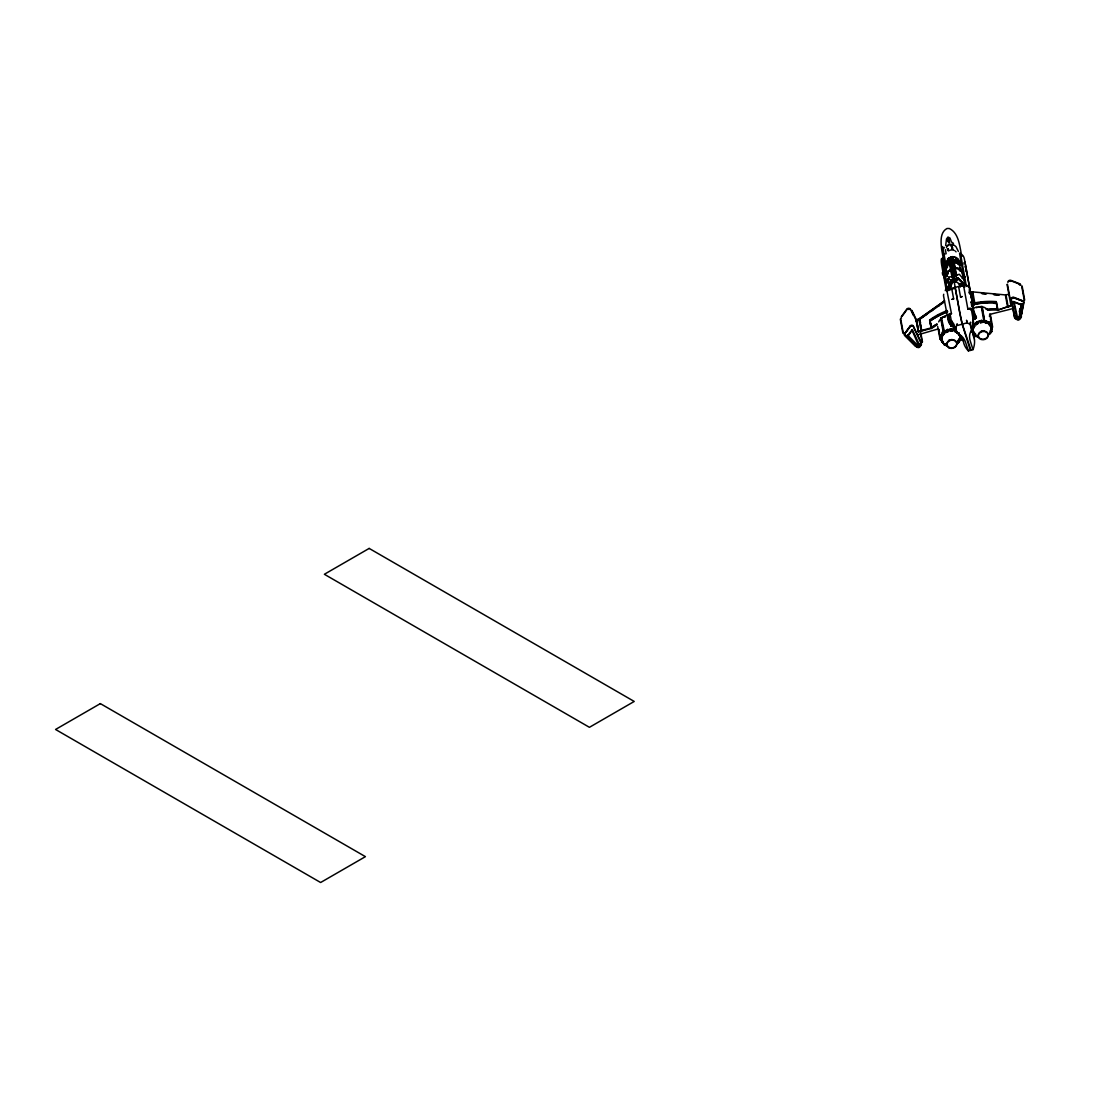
<?xml version="1.0" encoding="UTF-8"?>
<svg xmlns="http://www.w3.org/2000/svg" width="1111" height="1111" viewBox="0 0 1111 1111"><rect width="100%" height="100%" fill="white"/><g stroke="black" fill="none" stroke-linecap="round" stroke-linejoin="round"><path stroke-width="1.5" d="M977.694 336.536A9.957 8.138 -10.3 0 1 972.75 332.147L972.25 330.106A9.721 7.944 -10.3 0 1 978.86 321.579L983.832 321.051L981.277 306.303L981.18 307.303M940.975 337.064L940.975 336.522A5.472 4.472 -10.8 0 1 941.225 335.453L941.114 335.453A3.736 3.055 -10.8 0 0 940.781 336.522L940.795 337.077M991.151 327.926L991.04 327.912A5.472 4.222 14.5 0 1 991.206 329.967L991.318 329.981A3.736 2.889 14.5 0 0 991.151 327.926A11.679 6.666 -17.9 0 0 991.304 326.134A5.472 4.472 -9.9 0 1 991.359 326.801L991.415 327.148A11.471 6.541 -17.9 0 1 991.276 328.953L991.47 328.953A11.638 6.652 -17.9 0 0 991.623 327.176L991.554 326.787A3.736 3.055 -9.9 0 0 991.387 326.079A9.985 8.166 -10.3 0 0 986.346 321.579L984.568 321.176L982.235 306.455L981.749 307.428M975.639 334.05A9.443 7.721 -10.3 0 1 972.958 330.856A11.638 6.666 -17.9 0 1 972.25 329.314L972.472 327.995M941.586 334.508A9.443 7.721 -10.3 0 0 941.1 336.522L940.781 336.897M955.474 281.375L957.126 278.056L955.571 281.666M950.655 289.721L950.266 287.596L952.683 282.138L955.877 281.583L957.863 278.097L954.307 278.861L957.793 277.958L964.251 284.68M984.777 320.357L984.929 320.662A11.679 2.694 -80.5 0 1 985.165 322.621A5.472 3.541 -2.1 0 1 987.429 323.426L987.485 323.357A11.082 2.555 -80.5 0 0 987.276 321.607M941.045 318.301L943.919 332.397L942.683 333.647A9.985 8.166 -10.3 0 0 941.142 339.841L944.406 344.757L940.67 339.938A10.485 8.582 -10.3 0 1 942.267 333.439L943.35 331.661A3.736 3.055 -10.7 0 0 942.697 332.189M949.822 270.376L949.211 270.834A7.305 5.972 -10.3 0 0 947.086 274.25L947.127 276.32A3.139 0.875 87.2 0 1 947.114 273.737A7.194 5.888 -10.3 0 1 949.211 270.362L950.474 269.168M983.832 321.051L983.777 319.662M948.433 242.462C950.016 243.226 946.989 237.573 948.502 240.781M941.045 337.605L941.225 335.453M948.433 261.557L949.419 260.738L948.863 263.515L949.877 262.779L948.433 261.557L948.863 263.515M946.03 267.043L945.794 268.945L945.628 264.737L947.711 261.46L948.572 261.932M946.253 262.738L948.141 258.488L951.322 256.78A13.429 1.819 68.5 0 0 951.21 258.266M946.336 263.168L948.211 258.919L951.21 257.294L950.655 258.349M991.123 331.995L989.387 334.008M952.558 329.398A11.679 2.708 -80.6 0 1 952.696 331.12L952.683 331.189A5.472 3.527 -2.2 0 0 950.086 331.106L950.099 331.022A11.193 2.597 -80.6 0 0 949.933 329.189M961.279 270.223L960.64 269.279M948.6 250.433L947.669 250.003L948.211 250.808M960.973 336.48L960.223 339.883L963.237 340.48L962.487 338.23L962.918 340.633M954.696 263.876L953.974 263.376L956.821 275.5M1019.315 311.969L1019.884 308.566M1021.398 303.692L1019.273 316.135A1.611 1.319 -10.3 0 1 1016.329 316.538L1016.162 316.177M1021.62 304.872L1019.231 318.885L1017.968 319.51L1014.01 301.595M1022.217 304.845L1019.801 319.01A1.611 1.319 -10.3 0 1 1016.843 319.399A3.569 2.916 -10.3 0 1 1014.454 317.343L1011.107 299.442A2.125 1.722 -10.3 0 1 1013.843 297.692L1022.467 301.039M1023.12 303.456L1021.037 315.76A3.319 2.708 -10.3 0 1 1020.523 317.135M1021.12 316.246L1023.634 302.289A1.861 1.514 -10.3 0 0 1022.773 300.998L1022.981 300.928A2.18 1.778 -10.3 0 1 1023.981 302.442L1020.981 316.941A3.264 2.653 -10.3 0 1 1018.593 318.885M981.138 306.608L976.263 307.122A9.485 7.749 -10.3 0 0 974.028 308.15M984.596 321.079L981.846 307.178M953.655 325.509L952.238 325.745L950.322 315.441M953.238 261.668L954.655 260.918L955.016 261.807L953.724 261.724L953.752 259.557L955.016 261.807M962.209 272.487L962.362 272.778A2.666 1.055 61.3 0 0 961.584 270.945A2.194 0.861 61.3 0 1 962.168 272.362L962.834 275.5L962.32 272.709A3.139 1.236 61.3 0 0 960.904 269.931A7.194 5.888 -10.3 0 0 957.14 268.168C952.391 268.543 955.71 259.418 953.321 260.682M944.864 269.806L943.253 264.612A8.221 8.013 -52.9 0 1 942.933 260.849L943.753 258.002L942.378 258.932A47.079 5.638 69.8 0 0 942.683 265.237L947.211 290.221M946.78 267.32L946.947 268.029L947.655 266.487M951.572 325.162L952.183 323.87M951.224 326.328L952.863 323.523M972.222 328.189L972.444 327.828A5.472 4.458 -9.1 0 0 972.361 328.731L972.361 328.898A5.472 4.472 -10.8 0 0 972.444 329.439M971.694 305.025L972.181 304.15M943.822 248.461L944.253 247.35M958.543 340.73L958.571 340.952A11.638 3.972 48.7 0 1 958.543 342.355L958.39 342.244A11.471 3.902 48.7 0 0 958.418 340.869L958.571 340.16A5.472 4.43 -11 0 0 958.946 339.48L958.501 340.563A3.736 3.069 -10 0 1 958.237 340.869M958.571 340.16L958.682 339.994A5.472 4.486 -10 0 0 958.946 339.48L959.015 339.855M948.905 290.568L950.266 287.596M954.252 276.125L948.738 277.167L946.239 284.513L947.266 290.138L951.363 279.555L951.683 280.625L947.475 290.346A4.222 2.444 -25.1 0 0 947.252 291.388L947.28 291.596M942.322 259.155L943.753 258.002M1013.44 301.956L1021.884 305.247M991.831 331.106A1.944 0.986 22.3 0 1 991.512 331.758L991.304 325.981M991.512 331.745L991.776 325.829A10.485 8.582 -10.3 0 0 986.568 321.204L984.721 320.787M947.058 289.485L951.155 279.791L954.599 278.861L954.863 279.764L951.683 280.625M951.266 279.791L947.586 290.124M951.946 248.892L952.946 249.35L952.127 248.85M945.655 266.362L946.058 268.598M946.516 264.404L947.377 264.626M946.711 263.96L947.127 266.209M947.905 263.432L946.989 263.363L947.836 263.571M948.169 262.821L947.322 262.613L947.641 264.029M947.586 262.015C949.238 267.265 946.03 261.349 948.447 262.224M978.235 337.036A3.736 3.472 -27.5 0 1 976.958 336.327L977.013 336.216A11.082 2.583 -80.5 0 1 976.694 335.397M947.252 289.374L950.891 285.819L947.155 289.652A4.222 2.444 -25.1 0 0 946.919 290.707L951.474 313.677A4.75 3.819 -10.8 0 0 949.877 314.649L948.669 317.482L952.071 325.023L951.085 325.384C947.725 323.523 945.642 312.163 951.474 313.677M914.978 345.84L904.576 335.425A2.18 1.778 -10.5 0 1 904.507 333.647L904.757 333.592A1.861 1.514 -10.5 0 0 904.812 335.119L915.728 346.007A3.264 2.653 -10.5 0 0 918.88 346.424M949.53 242.254L948.808 239.823L948.169 240.934L947.641 240.129L948.391 240.545M957.488 260.002L955.418 259.335L955.404 260.432M971.222 308.775L973.375 320.593A47.967 26.47 9.4 0 1 971.569 329.273L969.806 334.105A21.428 17.54 -10.3 0 0 970.07 340.383L973 349.632L970.375 350.382L962.168 324.204A48.106 2.791 74.9 0 1 959.696 312.622L955.085 287.374L961.39 285.819L964.931 286.874M951.544 325.023L952.071 324.315M947.364 345.952L945.03 345.16L947.53 345.577M944.781 344.549L944.85 344.452A11.568 5.361 -52.2 0 1 944.336 343.521M946.905 345.563L946.975 345.465A11.082 5.124 -52.2 0 1 946.669 344.993A11.193 5.18 -52.2 0 0 946.919 345.563A3.736 3.291 -37.4 0 1 944.781 344.549M958.849 264.015L959.501 263.265A3.833 1.292 -69.5 0 1 959.96 263.96M972.028 305.025L973.875 304.733M954.835 260.835L953.557 260.738L952.419 257.044L950.599 257.558L954.571 279.583L958.001 278.611L955.877 281.583L954.168 281.75L959.821 312.58A48.106 3.208 74.2 0 0 962.334 324.148L971.028 350.201L968.403 350.909A51.189 29.289 -17.4 0 1 963.681 342.868L963.237 340.48M957.571 263.557L959.015 264.682M901.729 316.107L906.937 308.941A2.166 1.764 -10.5 0 1 910.34 309.011L913.339 315.316M902.021 316.399L906.923 309.608A1.847 1.514 -10.5 0 1 910.103 309.33M910.048 326.12L905.146 332.911A1.736 1.417 -10.5 0 0 904.937 334.647L917.367 347.299A1.611 1.319 -10.5 0 0 920.061 346.132L912.312 329.495L906.909 336.702M904.979 333.494L910.187 326.328A2.125 1.722 -10.5 0 1 913.506 326.398L921.38 343.049A3.569 2.916 -10.5 0 1 915.547 346.382M912.464 329.911L907.423 336.855M947.086 291.138L949.849 288.804L955.21 287.346L955.474 288.11L950.377 289.485L949.988 287.346M991.401 331.883A1.972 0.833 37.9 0 1 991.165 332.453L987.735 335.814M985.11 322.69L985.165 322.621A3.736 2.416 -2.1 0 1 987.485 323.357M904.701 333.828L910.103 326.662A1.805 1.472 -10.5 0 1 913.409 326.731L921.047 342.966A3.264 2.653 -10.5 0 1 919.644 346.09M946.822 265.265L948.114 263.71L947.711 261.46M947.211 271.653L946.544 270.334L945.947 271.695M951.585 279.805L954.599 278.861M955.835 260.71L956.418 260.099L955.974 260.807L957.571 261.807L958.307 261.279M956.418 261.071C957.918 258.988 957.46 266.071 957.14 260.557M955.807 262.682L956.252 261.974M956.988 261.446L957.724 260.918L957.988 263.071M956.238 262.96L956.974 262.432L956.39 263.043L955.849 259.724M958.154 262.182L959.46 262.015L958.876 262.64M959.14 264.793L959.876 264.265L959.279 264.876M957.418 259.974L960.473 262.529L959.46 263.001L960.043 262.39L959.723 265.154L959.307 262.904L960.043 262.39L959.862 265.251M976.194 335.466L974.041 337.494L974.472 339.897M941.822 318.454L941.586 318.301M951.183 326.079L952.613 324.551M954.738 329.356L954.71 329.661A11.193 5.194 -52.2 0 1 954.738 331.453L954.682 331.522A5.472 3.805 7.2 0 1 956.835 332.689L956.904 332.62A11.679 5.43 -52.2 0 0 956.974 331.564M972.417 304.456L972.306 305.872M973.861 305.511L972.625 305.872M973.805 324.009L974.125 324.245A11.082 5.833 18 0 0 974.861 325.954A5.472 3.958 -31.2 0 0 973.722 328.023L973.625 327.995A3.736 2.708 -31.2 0 1 974.75 325.926L974.861 325.954M973.319 332.189L973.347 331.745A5.472 4.472 -10.8 0 0 973.708 332.383L974.014 333.064A11.471 5.333 -52.2 0 0 974.639 334.411L974.486 334.536A11.638 5.402 -52.2 0 1 973.847 333.175L973.93 332.675A5.472 4.444 -9.4 0 1 973.347 331.745L973.417 332.078A11.082 5.152 -52.2 0 0 974.028 333.425L973.93 333.508A3.736 3.291 -37.4 0 0 975.402 335.272L975.5 335.203A11.568 5.374 -52.2 0 1 974.861 333.842L973.458 332.3A3.736 3.041 -9.4 0 0 973.778 332.772M949.488 263.071L950.252 262.488L949.363 262.821L951.919 276.847M963.848 287.013L963.806 286.819A4.222 2.5 -10.9 0 0 963.209 285.999C960.043 282.319 967.07 284.402 968.292 286.735A9.499 5.611 -10.9 0 1 969.681 288.957M960.39 268.084L959.932 266.64L959.307 268.015M921.783 330.981L919.394 318.663L944.336 300.956M944.572 300.998L919.394 318.663M920.422 322.884L919.658 319.329L926.755 314.441M930.754 311.469L939.226 305.581M916.478 321.412L923.241 316.691M926.018 314.76L932.934 309.927M938.476 306.067L944.003 302.206M960.987 254.794L959.598 253.627L960.335 252.794L966.403 286.43M942.225 340.924L942.614 341.341A5.472 4.472 -9 0 1 941.906 340.466L941.795 340.883A11.638 6.652 -17.9 0 0 942.559 342.466L942.725 342.355A11.471 6.541 -17.9 0 1 941.975 340.855L941.906 340.466A5.472 4.472 -10.8 0 1 941.475 339.466A3.736 3.069 -10.8 0 0 941.725 340.549L942.545 341.549A11.082 6.319 -17.9 0 0 943.406 343.174L943.308 343.243A3.736 3.014 -37.1 0 1 942.211 341.438L942.309 341.369A11.568 6.597 -17.9 0 1 941.559 339.855L942.586 341.757M948.655 242.142L949.516 242.212L948.655 241.087M957.793 277.931L963.529 284.319M948.85 239.212L949.308 241.351L948.225 241.656L947.822 239.448L948.905 239.157L947.891 239.462M974.028 333.425A5.472 4.805 -37.4 0 0 975.5 335.203A11.679 5.43 -52.2 0 1 974.764 333.897L974.694 333.508A5.472 4.472 -10.8 0 1 973.93 332.675L974.014 333.064M1021.453 316.427L1021.301 317.163A3.569 2.916 -10.3 0 1 1019.551 318.982M974.694 333.508L974.791 333.453A3.736 3.069 -10.8 0 1 973.458 332.314M956.238 330.647A9.721 7.944 -10.3 0 0 948.947 329.842L944.461 331.911L941.475 317.746L946.308 315.399M944.461 331.911L948.85 329.467A10.193 8.332 -10.3 0 1 956.515 330.3M989.012 322.662L989.04 322.204A3.736 3.055 -9.9 0 1 989.373 322.426M911.881 329.898L919.186 346.785L917.769 346.91L907.423 336.411M972.194 304.233L973.847 304.108M962.209 278.583L965.417 276.931M946.669 289.346L946.989 289.179A4.763 2.541 38 0 1 948.308 289.082M984.193 330.634L981.027 331.328M989.109 322.607A11.679 5.402 -52.2 0 1 989.068 324.565L988.984 324.593A5.472 3.805 7.3 0 1 990.415 326.217L990.512 326.176A11.193 5.18 -52.2 0 0 990.54 324.301L990.54 324.301M956.321 276.681L953.724 261.724L954.835 261.279L954.46 259.891M937.101 324.829A67.938 55.592 -10.3 0 0 931.546 328.398L918.38 331.87L916.047 319.912L918.811 318.885L921.2 331.134M930.143 322.246L931.282 328.467L929.615 320.162L932.698 319.024M934.462 326.398L931.393 327.537A32.386 3.93 69.6 0 1 929.921 321.176L929.699 319.94A65.313 53.439 -10.3 0 1 947.35 310.538M937.517 329.134L918.214 334.744M943.364 268.154L944.35 267.779L943.378 268.098A36.344 4.361 69.8 0 0 943.211 271.278M943.725 269.223L944.711 268.862M951.085 325.384L947.794 318.315L948.78 317.94L948.141 314.594M960.529 297.012L962.112 296.554L960.529 297.012L958.585 286.388M945.044 316.441L943.808 316.857A10.11 8.263 -10.3 0 0 938.698 321.912M944.1 317.343L945.267 316.954M952.308 339.563L949.086 339.91M972.68 304.567L973.458 304.511M975.014 304.15L972.778 291.901L1005.358 294.915L1007.51 306.705L997.942 310.052L996.525 302.275M1008.205 307.094L1010.982 305.706L1007.038 284.416M988.651 310.038A67.938 55.592 -10.3 0 1 997.678 310.136L1010.982 305.706M1012.968 308.566L989.748 314.399M959.626 334.966A11.679 6.68 -17.9 0 1 959.473 335.73L959.376 335.758A5.472 4.208 14.4 0 0 958.237 333.8L958.349 333.772A11.193 6.402 -17.9 0 0 958.515 332.703M951.266 258.183L950.905 257.377L954.377 257.224L958.474 259.807M957.779 278.93L954.613 279.833L954.307 278.861M962.265 286.305L955.779 281.291M962.168 324.204L967.112 322.801L966.57 320.246L966.987 322.815L970 324.218L970.611 322.121L969.959 324.12L971.569 329.273M947.641 240.184L948.725 239.893M948.127 241.073L949.197 240.781M945.989 268.668L944.225 269.154L946.697 282.708M961.321 264.432L963.084 263.946M949.28 259.557L949.03 257.988L950.863 257.488L949.586 258.196M952.988 276.833L954.363 276.458M953.641 298.915L952.044 299.331L953.641 298.915L951.696 288.291M962.334 324.148L957.376 325.481C957.613 319.288 954.182 331.828 957.488 333.161L961.834 336.3A21.428 17.54 -10.3 0 1 965.348 341.688L968.403 350.909M973.319 331.897A3.736 3.014 -37 0 1 973.125 329.689L973.236 329.661A5.472 4.402 -37 0 0 973.43 331.87L973.319 331.897A11.679 6.68 -17.9 0 1 972.597 330.481A11.568 6.624 -17.9 0 0 973.43 331.87M973 330.856L973.18 330.8A11.471 6.569 -17.9 0 1 972.444 329.3L972.167 328.925A3.736 3.055 -10.8 0 0 972.278 329.467M918.13 331.342L920.95 330.606M921.533 330.453L931.032 327.939M991.123 331.634L990.901 327.926M976.388 307.705L977.097 307.553M975.861 303.275L974.75 304.122M964.779 266.904L965.82 266.709L973.319 308.039M968.986 290.04L970.028 289.846M969.292 291.721L970.431 291.929M969.334 291.86L970.667 293.165A6.555 5.361 -10.3 0 1 970.75 293.637M969.722 294.012A5.652 4.625 -10.3 0 0 969.625 293.36L970.667 293.165M971.111 301.914L972.194 301.831L971.208 302.386M971.181 302.206L972.056 301.123M971.278 302.623L972.319 302.428L972.111 301.442M971.486 303.983L972.528 303.789M972.194 308.191L973.153 307.539M972.68 311.344L974.139 318.926L975.18 318.732C976.819 315.177 971.764 304.956 967.889 309.15A4.75 3.819 -10.4 0 1 969.806 309.15L973.805 311.538M969.278 292.471L971.847 292.096L972.278 294.457M969.417 293.248L971.972 292.776M1008.108 306.525L1005.969 294.804L1008.885 294.262M976.222 316.149L973.68 316.621L973.916 317.913L976.472 317.44L973.93 317.982M948.627 262.585L949.808 262.377L948.613 262.529M948.683 262.988L949.877 262.779M942.045 337.563L941.947 337.577A3.736 2.722 -31.3 0 0 941.725 339.66L941.836 339.633A5.472 3.972 -31.3 0 1 942.045 337.563A11.568 6.069 17.9 0 1 941.309 335.841L941.114 335.453M953.141 258.488L950.599 257.558M960.404 269.265L959.529 270.098L960.418 270.848M947.058 274.528C949.974 273.056 944.364 272.528 946.822 274.514M945.155 282.527L948.822 282.277M915.728 346.007L915.186 345.507M940.781 336.522L941.059 336.911A11.471 6.027 17.9 0 0 941.795 338.619L941.614 338.647A11.638 6.111 17.9 0 1 940.864 336.925L940.975 336.522M983.86 320.648L978.708 321.218A10.193 8.332 -10.3 0 0 971.764 330.161L974.041 337.494M971.569 302.581L972.333 302.72M945.378 266.696L946.447 266.723M959.154 261.21C958.835 257.655 952.627 255.252 950.738 257.446L954.807 279.514L951.419 279.805M993.873 302.664L995.039 303.025M960.418 271.042C957.21 270.376 962.084 267.487 961.376 270.501A2.666 1.055 61.3 0 0 960.987 270.154A7.249 5.93 -10.3 0 0 956.46 268.32A1.639 0.917 2.6 0 1 954.863 267.668M982.152 293.554L985.582 293.832M994.137 294.554L999.261 294.971M981.485 293.401L986.624 293.873M993.484 294.512L998.636 294.984M964.501 284.458L958.668 283.666L964.348 284.847M959.737 339.605A3.736 3.18 17.5 0 0 959.932 337.369L959.821 337.355A5.472 4.638 17.5 0 1 959.626 339.577L959.737 339.605A11.679 6.152 18 0 0 959.918 338.299M947.989 288.388L945.919 288.693L945.267 290.665M919.241 319.579L916.325 320.579L918.38 331.87M916.047 319.912L917.214 322.162M981.818 306.733L983.568 307.136A9.735 7.958 -10.3 0 1 987.29 309.636M947.516 262.154L948.377 262.377M948.586 265.071L947.655 265.001L947.322 262.613M947.114 265.223L945.919 265.765L946.78 265.973M957.363 278.222L963.876 284.124M944.156 334.008L944.058 333.98A3.736 2.486 -22.6 0 0 942.572 335.758L942.67 335.786A5.472 3.625 -22.6 0 1 944.156 334.008A11.568 3.916 48.7 0 1 943.517 332.106A1.944 0.722 45.5 0 1 943.072 331.161L940.725 318.357A2.319 0.847 45.5 0 1 940.781 317.913L941.434 317.885M957.821 262.224L955.821 261.571L955.418 259.335M1022.898 301.178L1014.149 297.915A1.805 1.472 -10.3 0 0 1011.427 299.651M1022.203 304.803L1013.468 301.512L1016.843 319.399M990.47 330.689A5.472 4.486 -9.9 0 0 990.818 329.814L990.984 330.245A11.679 6.138 17.9 0 1 990.845 331.828A3.736 3.18 17.5 0 1 989.693 333.744L989.582 333.689A5.472 4.652 17.5 0 0 990.734 331.772L990.845 331.828M942.795 257.946L941.392 258.877A47.523 5.694 69.8 0 0 941.697 265.237L946.239 290.235M990.443 331.245L990.623 331.314A11.638 6.111 17.9 0 1 990.47 332.897L990.304 332.8A11.471 6.027 17.9 0 0 990.443 331.245L990.373 330.856A9.443 7.721 -10.3 0 0 991.068 328.856M1011.066 280.833L1019.204 284.027A1.722 1.403 -10.3 0 1 1020.356 284.999M961.862 284.555L963.056 285.235A4.222 2.5 -10.9 0 1 963.668 286.082L967.889 309.15M942.503 332.897L942.67 332.967A11.471 3.888 48.7 0 0 943.295 334.855L943.142 334.814A11.652 3.958 48.7 0 1 942.503 332.897L942.461 332.675M952.821 244.267L955.96 246.614L958.418 251.503M943.35 331.661L943.447 331.717A5.472 4.458 -10.7 0 0 942.711 332.425M964.848 284.999L963.348 284.666A4.763 2.916 -65.8 0 0 962.001 285.291M959.085 341.258L958.987 341.202A5.472 4.986 12.6 0 1 957.529 343.132L957.626 343.188A3.736 3.416 12.6 0 0 959.085 341.258A11.193 3.805 48.7 0 0 959.112 339.91L958.946 339.48M960.418 253.072L963.029 255.711A8.652 8.513 -12.1 0 1 964.348 258.877L965.82 266.709M976.277 317.746L975.458 317.024L976.319 318.01M957.64 278.028L963.681 283.472M978.388 323.204L978.444 323.259A5.472 3.625 -22.5 0 0 976.305 324.662L976.305 324.662A3.736 2.486 -22.5 0 1 978.388 323.204A11.082 3.777 48.8 0 1 977.874 321.565M907.506 334.98L916.839 344.438A1.611 1.319 -10.5 0 0 919.339 343.952M959.557 263.307L960.876 264.779L960.473 262.529M961.626 255.516L961.737 255.655A8.221 8.096 -12.1 0 1 962.057 256.113M948.363 239.296L947.85 237.657L948.572 240.99M948.044 331.675L948.002 331.62A3.736 2.375 -12.6 0 0 946.725 331.981A3.736 2.375 -12.6 0 0 945.642 332.606L945.683 332.675A5.472 3.472 -12.6 0 1 948.044 331.675A11.568 0.708 74.5 0 1 947.627 329.675L947.558 329.273M975.43 315.955L975.944 316.871L975.458 316.079M975.5 317.274L974.958 316.385M951.363 279.653L952.78 282.43L954.307 281.708M953.071 282.347L951.821 279.875M944.156 331.509L943.864 330.772A10.11 8.263 -10.3 0 0 942.142 332.356M952.919 323.94L953.891 326.259M948.78 317.94L952.071 325.023M929.699 319.94L930.199 321.037M920.255 323.426L921.269 328.162M911.923 310.372L916.825 320.787M911.534 310.552L916.422 320.954M948.947 242.281L948.766 241.504M971.583 330.745L971.875 331.606M944.531 253.739L944.794 254.53M955.085 287.374L955.335 288.152M920.033 321.023L920.491 322.468M919.977 321.135L920.269 322.051M972.667 303.039L973.042 305.067M948.738 277.167L949.377 279.694M948.794 241.781L948.655 240.92M940.85 336.869L940.864 336.925A5.472 4.486 -9.2 0 0 940.989 337.258M1022.12 286.041L1024.689 300.123M945.086 343.841L945.1 343.882A11.652 5.402 -52.2 0 0 945.725 345.257L945.822 345.09A11.471 5.305 -52.2 0 1 945.239 343.868M959.598 253.627L964.973 283.555M972.778 291.901L973.236 294.346M971.847 292.096L973.944 303.664M945.683 332.675L945.447 331.745M962.668 274.209L963.265 277.07M971.167 296.665L970.056 291.04M972.347 328.009L972.514 328.203A11.082 6.347 -17.9 0 0 973.236 329.661M950.738 257.446L950.905 258.349M960.043 335.633L960.071 335.841A11.193 5.902 18 0 1 959.932 337.369M969.445 292.429L969.625 293.36M947.794 318.315L943.586 296.165A9.499 5.499 -25.1 0 1 943.725 294.262M971.292 303.65A65.313 53.439 -10.3 0 1 996.109 301.595L996.331 302.775M981.332 320.232L981.332 320.287A11.638 0.736 74.6 0 0 981.763 322.315L981.763 322.44A11.471 0.722 74.6 0 1 981.346 320.44M961.043 252.391C959.39 243.989 958.085 232.616 949.294 228.491L946.975 228.505C939.642 232.421 940.906 242.809 941.711 249.739L945.35 269.695M988.554 309.538A65.327 40.524 -10.4 0 1 997.511 309.275L996.109 301.595M971.903 306.275L971.694 305.081A65.327 52.648 -10.3 0 1 996.331 302.831A65.313 53.439 -10.3 0 0 971.514 304.886M920.769 332.675L922.477 341.966M920.339 332.717L922.061 341.994M900.729 319.093L903.299 333.022M900.299 319.135L902.868 333.064M1021.731 286.305L1024.273 300.22M1007.469 284.36L1010.01 298.276M996.789 305.317L997.678 310.136M994.873 302.123L995.164 303.664M990.332 314.385L992.665 327.176M989.929 314.427L991.109 320.885M991.692 324.12L992.29 327.356M990.47 318.968L991.04 322.079M975.18 318.732L964.931 261.988L963.959 262.765M971.583 304.525L971.708 305.928M972.389 309.344L974.139 318.926M964.806 283.819L964.029 279.597L959.237 274.278L954.002 276.195L955.821 275.681L952.419 257.044M973.333 335.244L973.764 337.633M959.321 261.932L960.001 265.335M957.724 260.918L958.14 263.168M953.488 243.365L951.502 242.004L949.974 238.032L947.975 237.032L946.503 238.99L945.683 245.517M956.418 260.099L956.974 262.432M960.015 284.583L960.321 287.055M954.863 272.75L955.474 276.139M948.308 238.782L949.086 243.017M950.877 264.362L951.502 267.751M949.891 259.891L951.447 268.362M952.058 271.751L952.683 275.139M949.03 257.988L952.599 277.708L952.419 276.611M945.378 249.656L946.141 253.794M947.044 263.21L947.461 265.46M942.614 246.517L946.114 265.737M945.961 271.334L945.35 268.001A3.833 1.653 36.8 0 1 945.614 267.098A1.819 0.792 36.8 0 1 946.669 267.376M943.683 274.556L944.308 277.958M952.196 321.121L953.113 326.19A47.967 24.178 -44.2 0 0 957.488 333.161M952.169 323.301L952.891 326.69M938.892 329.342L939.462 332.453M940.031 335.564L940.6 338.674A10.11 8.263 -10.3 0 0 942.864 342.424M938.698 329.648L940.462 339.355M937.712 326.509L940.045 339.299M930.421 322.259L931.546 328.398M917.88 325.176L918.339 327.689M947.572 278.736L948.363 283.069M970.695 293.971L971.181 296.665M991.345 328.273L991.456 328.259A11.193 6.388 -17.9 0 1 991.318 329.981M1007.941 282.5L1007.899 282.069A2.166 1.764 -10.3 0 1 1010.691 280.278L1019.745 283.763A2.028 1.653 -10.3 0 1 1020.676 285.18M983.054 322.343L983.054 322.273A3.736 2.375 -12.4 0 0 980.471 322.648L980.471 322.718A5.472 3.472 -12.4 0 1 983.054 322.343A11.082 0.694 74.6 0 1 982.679 320.537M972.361 328.731L972.361 328.537A5.472 4.472 -10.8 0 1 972.444 327.814M946.475 247.545A3.791 3.097 -10.3 0 1 952.919 244.989M948.919 250.669A5.236 4.291 -10.3 0 1 954.141 250.392M955.21 251.017A5.236 4.291 -10.3 0 1 956.029 251.864M947.516 246.184A3.18 2.597 -10.3 0 1 948.016 245.614M949.433 244.864A3.18 2.597 -10.3 0 1 951.835 244.989M972.722 318.524A51.189 29.233 -18.5 0 1 971.264 328.273M974.472 339.897A51.189 29.233 -18.5 0 1 973 349.632M961.084 270.39A7.305 5.972 -10.3 0 0 957.279 268.612L956.488 268.529A2.125 1.208 2.6 0 1 954.821 268.084M1016.912 318.926A3.264 2.653 -10.3 0 1 1014.718 317.093L1011.232 299.178A1.861 1.514 -10.3 0 1 1011.274 298.387M1008.524 281.458A1.847 1.514 -10.3 0 1 1009.219 280.889M1019.273 318.149A3.319 2.708 -10.3 0 1 1018.468 318.44M1016.759 318.482A3.319 2.708 -10.3 0 1 1015.968 318.232M1015.315 317.815A3.319 2.708 -10.3 0 1 1014.524 316.621M1019.287 284.694A1.736 1.417 -10.3 0 1 1020.037 285.041M1010.232 281.319A1.861 1.514 -10.3 0 1 1010.704 281.361M1023.384 301.928A1.736 1.417 -10.3 0 0 1022.176 300.581L1014.037 297.387A1.861 1.514 -10.3 0 0 1011.482 298.012M966.209 268.751A6.555 5.361 -10.3 0 1 965.945 271.598M980.319 302.581A64.591 52.842 -10.3 0 1 982.568 302.331M984.915 302.748A64.591 52.842 -10.3 0 1 987.165 302.636M986.221 309.316A67.938 55.592 -10.3 0 1 997.511 309.275M972.486 328.898A9.443 7.721 -10.3 0 1 972.653 326.856M988.082 321.676A9.443 7.721 -10.3 0 1 989.693 323.107M991.887 326.745A10.11 8.263 -10.3 0 1 990.859 331.022M975.208 334.48A10.11 8.263 -10.3 0 1 972.333 331.064M971.833 328.967A10.11 8.263 -10.3 0 1 972.014 326.787M975.986 318.149A5.277 4.319 -10.3 0 1 974.472 316.357M975.777 318.426A5.597 4.583 -10.3 0 1 974.194 316.538M975.583 318.704A5.916 4.847 -10.3 0 1 973.611 315.468M976.18 317.871A4.958 4.055 -10.3 0 1 974.764 316.191M974.319 318.024A6.235 5.097 -10.3 0 1 973.611 316.871M989.623 314.288A10.11 8.263 -10.3 0 1 989.443 316.468M978.972 307.136A10.11 8.263 -10.3 0 1 981.582 307.136M986.249 308.775A10.11 8.263 -10.3 0 1 987.971 310.316M977.486 336.897A10.443 8.541 -10.3 0 1 972.292 332.3M980.471 322.732A11.568 0.736 74.6 0 1 980.055 320.704M989.845 332.342A11.193 5.874 17.9 0 1 989.679 333.744M990.929 329.856A3.736 3.069 -9.9 0 1 990.72 330.578M988.248 333.8A11.679 3.958 48.7 0 1 988.221 335.203M973.555 325.717A11.471 6.041 18 0 0 974.166 326.953L974 326.926A11.638 6.138 18 0 1 973.389 325.676M973.736 328.023A11.568 6.097 18 0 1 973.125 326.773M977.833 336.091A11.471 2.666 -80.5 0 0 978.124 336.8L978.041 336.966A11.638 2.708 -80.5 0 1 977.708 336.119M978.319 336.869A5.472 5.083 -27.5 0 1 977.013 336.216M989.901 323.926A11.471 5.305 -52.2 0 1 989.832 325.356L989.984 325.287A11.638 5.388 -52.2 0 0 990.068 323.843M990.457 324.481A11.082 5.124 -52.2 0 1 990.415 326.217M989.082 324.551A3.736 2.611 7.3 0 1 990.512 326.176M988.943 322.273A5.472 4.472 -9.9 0 1 989.401 322.634M986.193 321.079A11.471 2.653 -80.5 0 1 986.346 322.968L986.429 322.843A11.652 2.694 -80.5 0 0 986.276 320.94M976.805 322.496A11.471 3.902 48.8 0 0 977.305 323.898L977.194 323.801A11.638 3.972 48.8 0 1 976.638 322.19M976.305 324.676A11.568 3.944 48.8 0 1 975.805 323.259M957.154 332.161A51.189 29.289 -17.4 0 1 952.433 324.134M947.127 276.264A2.666 0.75 87.2 0 1 947.1 274A7.249 5.93 -10.3 0 1 949.794 270.154A1.639 0.861 -37.9 0 0 950.822 269.043M951.294 268.543A2.125 1.125 -37.9 0 1 949.822 270.376M901.507 318.107A2.028 1.653 -10.5 0 1 901.452 316.441M921.144 343.827A3.319 2.708 -10.5 0 1 920.838 344.521M918.033 346.118A3.319 2.708 -10.5 0 1 915.131 345.007M921.088 342.424A3.319 2.708 -10.5 0 1 921.227 343.118M908.215 309.427A1.861 1.514 -10.5 0 1 909.617 309.455M910.326 325.773A1.861 1.514 -10.5 0 1 913.45 326.19M942.697 274.931A36.344 4.361 69.8 0 1 942.336 272.639M931.921 319.149A64.591 52.842 -10.3 0 1 935.601 316.802M937.517 315.718A64.591 52.842 -10.3 0 1 939.462 314.677M931.018 325.092A30.969 3.764 69.6 0 1 930.601 323.148M936.99 324.259A65.327 40.774 -14.8 0 0 931.393 327.537A67.938 55.592 -10.3 0 1 936.934 323.981M959.335 338.549A9.443 7.721 -10.3 0 1 958.237 340.424M943.364 342.035A9.443 7.721 -10.3 0 1 941.239 338.536M942.697 332.633A9.443 7.721 -10.3 0 1 944.322 331.022M959.96 338.688A10.11 8.263 -10.3 0 1 958.793 340.702M953.307 323.357A5.277 4.319 -10.3 0 1 951.502 326.44M952.71 324.356A4.958 4.055 -10.3 0 1 951.28 326.19M953.627 323.426A5.597 4.583 -10.3 0 1 952.683 325.731M953.655 324.759A5.916 4.847 -10.3 0 1 952.96 325.94M953.96 324.898A6.235 5.097 -10.3 0 1 953.238 326.134M952.183 323.732A6.291 0.764 69.6 0 1 951.655 324.093M951.78 324.051A6.847 0.833 69.6 0 1 951.544 325.12M944.406 344.771A1.944 0.847 -56.1 0 1 943.947 344.327M960.321 335.578A9.957 8.138 -10.3 0 1 957.099 343.438M960.793 335.48A10.443 8.541 -10.3 0 1 957.418 343.73M946.447 330.411A11.471 0.708 74.5 0 0 946.808 332.092L946.725 331.981A11.638 0.722 74.5 0 1 946.322 330.092M946.975 345.465A5.472 4.805 -37.4 0 1 944.85 344.452M960.043 337.05A11.471 6.041 18 0 1 959.876 338.494L960.071 338.522A11.638 6.138 18 0 0 960.237 337.064M959.793 338.299A11.568 6.097 18 0 1 959.626 339.577M943.406 343.174A5.472 4.402 -37.1 0 1 942.309 341.369M955.918 330.592A11.471 5.333 -52.2 0 1 955.835 332.022L955.96 331.911A11.638 5.402 -52.2 0 0 956.015 331.272M954.738 331.453A3.736 2.611 7.2 0 1 956.904 332.62A11.568 5.374 -52.2 0 0 956.918 331.647M957.696 342.23A11.679 3.972 48.7 0 1 957.613 343.188M959.126 333.286A11.471 6.569 -17.9 0 1 958.946 334.744L959.126 334.689A11.652 6.666 -17.9 0 0 959.293 333.203M958.404 332.744A11.082 6.347 -17.9 0 1 958.237 333.8M958.349 333.772A3.736 2.889 14.4 0 1 959.473 335.73M941.836 339.633A11.082 5.819 17.9 0 1 941.198 338.272M942.184 334.439A11.082 3.764 48.7 0 0 942.67 335.786A11.193 3.791 48.7 0 1 942.086 334.397M951.294 329.536A11.471 2.666 -80.6 0 1 951.391 331.05L951.419 330.911A11.638 2.708 -80.6 0 0 951.28 329.203M950.099 331.022A3.736 2.416 -2.2 0 1 952.696 331.12M951.169 246.045L952.044 246.35L951.169 246.045M951.766 247.711L952.641 247.892L951.766 247.711M945.947 273.528C947.489 277.278 949.169 270.723 945.947 273.528M947.391 248.933L948.266 248.989L947.391 248.933M949.683 264.807L949.752 264.682M100.351 703.61L55.55 729.469L320.621 882.509L365.422 856.65L100.351 703.61M369.171 548.417L324.37 574.276L589.427 727.316L634.228 701.444L369.171 548.417M959.14 264.307L958.237 263.932L959.14 264.307M955.779 328.037L954.474 326.578L955.807 328.148M981.041 339.438A5.041 4.125 -10.3 0 0 988.276 335.036A5.041 4.125 -10.3 0 0 980.499 332.3A5.041 4.125 -10.3 0 0 981.041 339.438M980.957 338.966A5.041 4.125 -10.3 0 0 988.193 334.564A5.041 4.125 -10.3 0 0 980.416 331.828A5.041 4.125 -10.3 0 0 980.957 338.966M974.069 323.912A5.472 4.486 -9.1 0 0 973.792 324.218A5.472 4.458 -10.7 0 1 974.069 323.912M947.572 311.774A65.313 53.439 -10.3 0 0 929.921 321.176A65.327 52.661 -10.8 0 1 947.586 311.816M949.058 347.868A5.041 4.125 -10.3 0 0 956.877 344.257A5.041 4.125 -10.3 0 0 949.683 340.66A5.041 4.125 -10.3 0 0 949.058 347.868M948.975 347.396A5.041 4.125 -10.3 0 0 956.793 343.799A5.041 4.125 -10.3 0 0 949.599 340.188A5.041 4.125 -10.3 0 0 948.975 347.396"/></g></svg>
